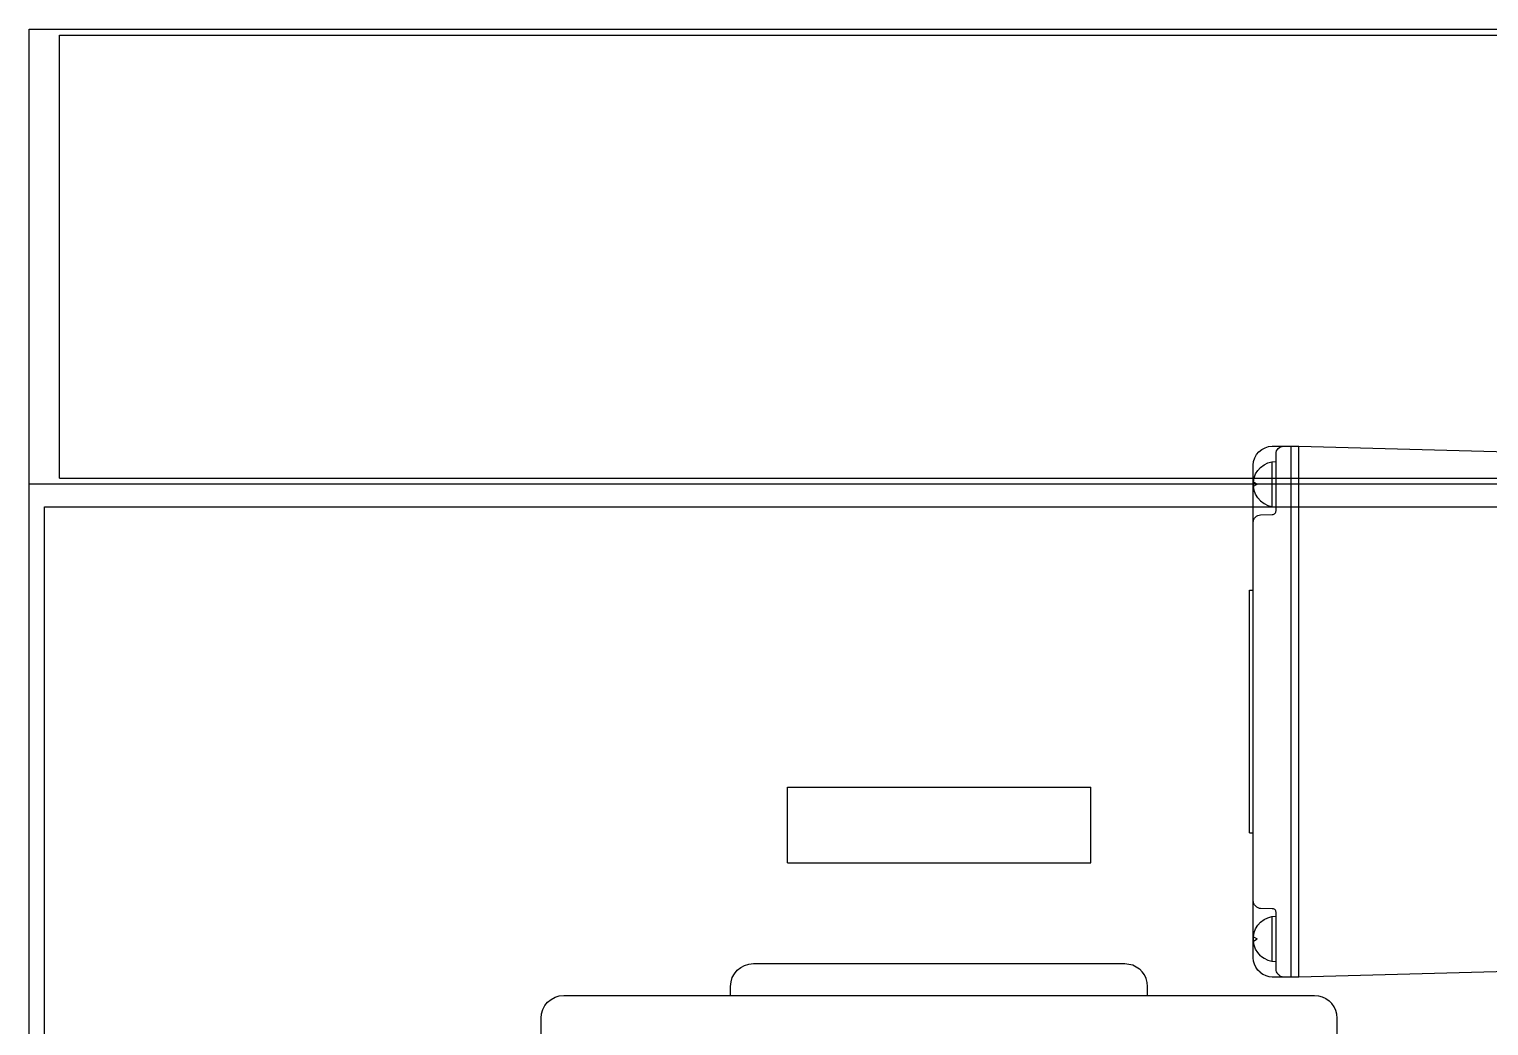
# Model space of a CAD drawing. Extents: x 151310 to 250336, y -70311 to -4848.
# Drawn here: x 224540.2 to 224688, y -22471.2 to -22370.2 of the extents above; entities that cross this region are included whole.
import ezdxf

# ---------------------------------------------------------------- set-up
doc = ezdxf.new("R2010")
doc.units = 0
doc.header["$LTSCALE"] = 300
doc.header["$MEASUREMENT"] = 0
doc.layers.add('1', color=7, linetype='CONTINUOUS')

msp = doc.modelspace()

# ---------------------------------------------------------------- linework, layer by layer
at = {"layer": '1'}
for p, q in [((224540.2, -22416.29), (224540.2, -22370.22)), ((224540.2, -22370.22), (224605.45, -22370.22)), ((224605.45, -22370.22), (224606.08, -22370.22)), ((224606.08, -22370.22), (224607.95, -22370.22)), ((224607.95, -22370.22), (224609.31, -22370.22)), ((224609.31, -22370.22), (224609.9, -22370.22)), ((224609.9, -22370.22), (224611.67, -22370.22)), ((224611.67, -22370.22), (224614.55, -22370.22)), ((224614.55, -22370.22), (224618.46, -22370.22)), ((224618.46, -22370.22), (224623.29, -22370.22)), ((224623.29, -22370.22), (224628.88, -22370.22)), ((224628.88, -22370.22), (224635.06, -22370.22)), ((224635.06, -22370.22), (224641.65, -22370.22)), ((224641.65, -22370.22), (224648.44, -22370.22)), ((224648.44, -22370.22), (224664.18, -22370.22)), ((224664.18, -22370.22), (224664.21, -22370.22)), ((224664.21, -22370.22), (224664.3, -22370.22)), ((224664.3, -22370.22), (224664.44, -22370.22)), ((224664.44, -22370.22), (224664.63, -22370.22)), ((224664.63, -22370.22), (224664.87, -22370.22)), ((224664.87, -22370.22), (224665.14, -22370.22)), ((224665.14, -22370.22), (224665.45, -22370.22)), ((224665.45, -22370.22), (224665.77, -22370.22)), ((224665.77, -22370.22), (224666.1, -22370.22)), ((224666.1, -22370.22), (224668.02, -22370.22)), ((224668.02, -22370.22), (224668.79, -22370.22)), ((224668.79, -22370.22), (224669.94, -22370.22)), ((224669.94, -22370.22), (224692.21, -22370.22)), ((224543.28, -22415.69), (224543.28, -22370.81)), ((224543.28, -22370.81), (224997.8, -22370.81)), ((224543.28, -22415.69), (224997.8, -22415.69)), ((224540.2, -23030.5), (224540.2, -22416.29)), ((224540.2, -22416.29), (225000.87, -22416.29)), ((224541.74, -23028.2), (224541.74, -22418.59)), ((224541.74, -22418.59), (224999.33, -22418.59)), ((224616.98, -22454.67), (224616.98, -22447)), ((224616.98, -22447), (224647.69, -22447)), ((224647.69, -22454.67), (224647.69, -22447)), ((224616.98, -22454.67), (224647.69, -22454.67)), ((224612.65, -22465.06), (224613.08, -22464.93)), ((224613.08, -22464.93), (224613.53, -22464.88)), ((224613.53, -22464.88), (224651.15, -22464.88)), ((224651.15, -22464.88), (224651.55, -22464.92)), ((224651.55, -22464.92), (224651.94, -22465.02)), ((224611.27, -22466.74), (224611.4, -22466.3)), ((224611.4, -22466.3), (224611.61, -22465.91)), ((224611.61, -22465.91), (224611.9, -22465.56)), ((224611.9, -22465.56), (224612.25, -22465.27)), ((224612.25, -22465.27), (224612.65, -22465.06)), ((224651.94, -22465.02), (224652.3, -22465.19)), ((224652.3, -22465.19), (224652.63, -22465.42)), ((224652.91, -22465.71), (224652.63, -22465.42)), ((224653.14, -22466.03), (224652.91, -22465.71)), ((224653.31, -22466.4), (224653.14, -22466.03)), ((224653.42, -22466.79), (224653.31, -22466.4)), ((224611.22, -22467.19), (224611.27, -22466.74)), ((224611.22, -22468.11), (224611.22, -22467.19)), ((224653.45, -22467.19), (224653.42, -22466.79)), ((224653.45, -22468.11), (224653.45, -22467.19)), ((224592.2, -22469.53), (224592.42, -22469.13)), ((224592.42, -22469.13), (224592.7, -22468.79)), ((224592.7, -22468.79), (224593.05, -22468.5)), ((224593.05, -22468.5), (224593.45, -22468.29)), ((224593.45, -22468.29), (224593.88, -22468.15)), ((224593.88, -22468.15), (224594.33, -22468.11)), ((224594.33, -22468.11), (224611.22, -22468.11)), ((224611.22, -22468.11), (224653.45, -22468.11)), ((224653.45, -22468.11), (224670.34, -22468.11)), ((224670.34, -22468.11), (224670.74, -22468.15)), ((224670.74, -22468.15), (224671.13, -22468.25)), ((224671.13, -22468.25), (224671.49, -22468.42)), ((224671.49, -22468.42), (224671.82, -22468.65)), ((224672.11, -22468.93), (224671.82, -22468.65)), ((224672.34, -22469.26), (224672.11, -22468.93)), ((224672.51, -22469.63), (224672.34, -22469.26)), ((224592.03, -22470.41), (224592.07, -22469.96)), ((224592.03, -22546.42), (224592.03, -22470.41)), ((224592.07, -22469.96), (224592.2, -22469.53)), ((224672.61, -22470.01), (224672.51, -22469.63)), ((224672.65, -22470.41), (224672.61, -22470.01)), ((224672.65, -22546.42), (224672.65, -22470.41))]:
    msp.add_line(p, q, dxfattribs=at)
at = {"layer": '1', "ltscale": 0.5}
for p, q in [((224664.48, -22413.32), (224664.71, -22413.03)), ((224664.71, -22413.03), (224665.01, -22412.79)), ((224665.01, -22412.79), (224665.34, -22412.62)), ((224665.34, -22412.62), (224665.7, -22412.51)), ((224665.7, -22412.51), (224666.07, -22412.47)), ((224666.07, -22412.47), (224667.99, -22412.47)), ((224666.46, -22413.24), (224666.47, -22413.09)), ((224666.46, -22419.01), (224666.46, -22413.24)), ((224666.47, -22413.09), (224666.51, -22412.94)), ((224666.51, -22412.94), (224666.59, -22412.81)), ((224666.59, -22412.81), (224666.68, -22412.69)), ((224666.68, -22412.69), (224666.8, -22412.6)), ((224666.8, -22412.6), (224666.93, -22412.53)), ((224666.93, -22412.53), (224667.07, -22412.48)), ((224667.07, -22412.48), (224667.22, -22412.47)), ((224667.99, -22466.21), (224667.99, -22412.47)), ((224667.99, -22412.47), (224668.76, -22412.47)), ((224668.76, -22466.21), (224668.76, -22412.47)), ((224668.76, -22412.47), (224697.4, -22413.23)), ((224664.15, -22414.39), (224664.19, -22414.01)), ((224664.15, -22464.29), (224664.15, -22414.39)), ((224664.19, -22414.01), (224664.3, -22413.65)), ((224664.3, -22413.65), (224664.48, -22413.32)), ((224664.62, -22414.92), (224664.9, -22414.61)), ((224664.9, -22414.61), (224665.24, -22414.35)), ((224665.24, -22414.35), (224665.62, -22414.16)), ((224665.62, -22414.16), (224666.03, -22414.04)), ((224666.03, -22414.04), (224666.46, -22414.01)), ((224666.07, -22418.58), (224666.07, -22414.04)), ((224664.16, -22416.1), (224664.24, -22415.68)), ((224664.16, -22416.09), (224664.54, -22416.31)), ((224664.16, -22416.52), (224664.16, -22416.1)), ((224664.24, -22415.68), (224664.39, -22415.28)), ((224664.39, -22415.28), (224664.62, -22414.92)), ((224664.16, -22416.52), (224664.54, -22416.31)), ((224664.24, -22416.94), (224664.16, -22416.52)), ((224664.39, -22417.34), (224664.24, -22416.94)), ((224664.62, -22417.7), (224664.39, -22417.34)), ((224664.9, -22418.01), (224664.62, -22417.7)), ((224664.9, -22418.01), (224665.24, -22418.27)), ((224665.24, -22418.27), (224665.62, -22418.46)), ((224665.62, -22418.46), (224666.03, -22418.57)), ((224666.03, -22418.57), (224666.46, -22418.61)), ((224666.39, -22419.22), (224666.43, -22419.15)), ((224666.43, -22419.15), (224666.45, -22419.08)), ((224666.45, -22419.08), (224666.46, -22419.01)), ((224664.15, -22420.19), (224664.17, -22420.04)), ((224664.17, -22420.04), (224664.21, -22419.9)), ((224664.21, -22419.9), (224664.28, -22419.77)), ((224664.28, -22419.77), (224664.37, -22419.65)), ((224664.37, -22419.65), (224664.48, -22419.56)), ((224664.48, -22419.56), (224664.61, -22419.48)), ((224664.61, -22419.48), (224664.75, -22419.44)), ((224664.75, -22419.44), (224664.9, -22419.42)), ((224664.9, -22419.42), (224666.08, -22419.39)), ((224666.08, -22419.39), (224666.16, -22419.38)), ((224666.16, -22419.38), (224666.23, -22419.36)), ((224666.23, -22419.36), (224666.29, -22419.32)), ((224666.29, -22419.32), (224666.35, -22419.27)), ((224666.35, -22419.27), (224666.39, -22419.22)), ((224663.77, -22451.63), (224663.77, -22427.06)), ((224663.77, -22427.06), (224664.15, -22427.06)), ((224663.77, -22451.63), (224664.15, -22451.63)), ((224664.17, -22458.64), (224664.15, -22458.5)), ((224664.21, -22458.78), (224664.17, -22458.64)), ((224664.28, -22458.92), (224664.21, -22458.78)), ((224664.37, -22459.03), (224664.28, -22458.92)), ((224664.37, -22459.03), (224664.48, -22459.13)), ((224664.48, -22459.13), (224664.61, -22459.2)), ((224664.61, -22459.2), (224664.75, -22459.25)), ((224664.75, -22459.25), (224664.9, -22459.26)), ((224664.9, -22459.26), (224666.08, -22459.29)), ((224664.9, -22460.67), (224665.24, -22460.42)), ((224665.24, -22460.42), (224665.62, -22460.23)), ((224665.62, -22460.23), (224666.03, -22460.11)), ((224666.03, -22460.11), (224666.46, -22460.07)), ((224666.07, -22464.65), (224666.07, -22460.1)), ((224666.08, -22459.29), (224666.16, -22459.3)), ((224666.16, -22459.3), (224666.23, -22459.33)), ((224666.23, -22459.33), (224666.29, -22459.36)), ((224666.29, -22459.36), (224666.35, -22459.41)), ((224666.39, -22459.47), (224666.35, -22459.41)), ((224666.43, -22459.53), (224666.39, -22459.47)), ((224666.45, -22459.6), (224666.43, -22459.53)), ((224666.46, -22459.68), (224666.45, -22459.6)), ((224666.46, -22465.45), (224666.46, -22459.68)), ((224664.16, -22462.16), (224664.24, -22461.74)), ((224664.24, -22461.74), (224664.39, -22461.35)), ((224664.39, -22461.35), (224664.62, -22460.99)), ((224664.62, -22460.99), (224664.9, -22460.67)), ((224664.16, -22462.59), (224664.16, -22462.16)), ((224664.16, -22462.16), (224664.54, -22462.37)), ((224664.16, -22462.59), (224664.54, -22462.37)), ((224664.24, -22463.01), (224664.16, -22462.59)), ((224664.39, -22463.4), (224664.24, -22463.01)), ((224664.62, -22463.76), (224664.39, -22463.4)), ((224664.18, -22464.63), (224664.15, -22464.29)), ((224664.27, -22464.95), (224664.18, -22464.63)), ((224664.41, -22465.25), (224664.27, -22464.95)), ((224664.9, -22464.08), (224664.62, -22463.76)), ((224664.9, -22464.08), (224665.24, -22464.33)), ((224665.24, -22464.33), (224665.62, -22464.52)), ((224665.62, -22464.52), (224666.03, -22464.64)), ((224666.03, -22464.64), (224666.46, -22464.68)), ((224664.6, -22465.53), (224664.41, -22465.25)), ((224664.84, -22465.76), (224664.6, -22465.53)), ((224664.84, -22465.76), (224665.11, -22465.96)), ((224665.11, -22465.96), (224665.42, -22466.1)), ((224665.42, -22466.1), (224665.74, -22466.18)), ((224665.74, -22466.18), (224666.07, -22466.21)), ((224666.07, -22466.21), (224667.99, -22466.21)), ((224666.47, -22465.58), (224666.46, -22465.45)), ((224666.5, -22465.71), (224666.47, -22465.58)), ((224666.56, -22465.83), (224666.5, -22465.71)), ((224666.64, -22465.94), (224666.56, -22465.83)), ((224666.73, -22466.03), (224666.64, -22465.94)), ((224666.73, -22466.03), (224666.84, -22466.11)), ((224666.84, -22466.11), (224666.96, -22466.17)), ((224666.96, -22466.17), (224667.09, -22466.2)), ((224667.09, -22466.2), (224667.22, -22466.21)), ((224667.99, -22466.21), (224668.76, -22466.21)), ((224668.76, -22466.21), (224696.03, -22465.49))]:
    msp.add_line(p, q, dxfattribs=at)

doc.saveas('drawing.dxf')
